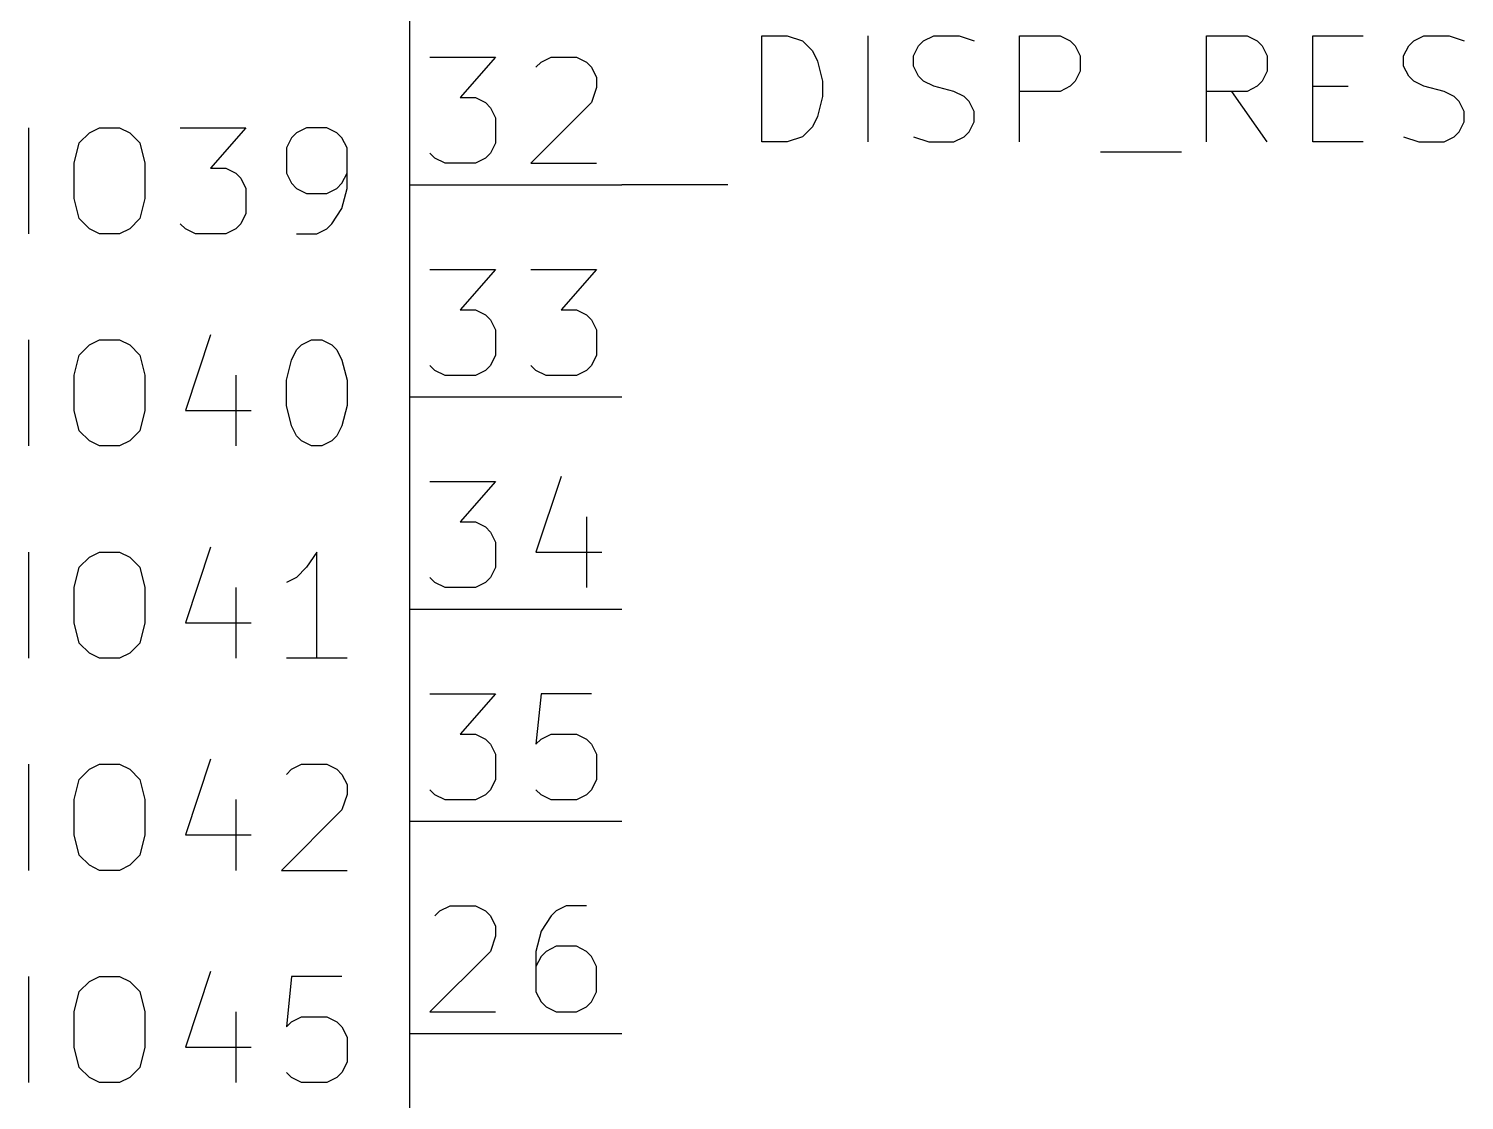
# Model space of a CAD drawing. Header units: inches. Extents: x 0.4 to 16.1, y -11.3 to -0.4.
# Drawn here: x 9.77 to 10.447, y -3.332 to -2.826 of the extents above; entities that cross this region are included whole.
import ezdxf

# ---------------------------------------------------------------- set-up
doc = ezdxf.new("R2010")
doc.units = ezdxf.units.IN
doc.header["$MEASUREMENT"] = 0
for name, color, linetype in [('GREENSIXTYFIVE', 129, 'CONTINUOUS'), ('LIGHTGREEN', 92, 'CONTINUOUS'), ('LIGHTRED', 12, 'CONTINUOUS'), ('RED', 14, 'CONTINUOUS'), ('REDSIX', 19, 'CONTINUOUS'), ('WHITE', 250, 'CONTINUOUS')]:
    doc.layers.add(name, color=color, linetype=linetype)

msp = doc.modelspace()

# ---------------------------------------------------------------- linework, layer by layer
at = {"layer": 'GREENSIXTYFIVE', "linetype": 'CONTINUOUS'}
for p, q in [((9.77047, -2.92313), (9.77047, -2.87313)), ((9.77047, -2.92313), (9.77047, -2.87313)), ((9.79905, -2.87551), (9.80381, -2.87313)), ((9.79905, -2.87551), (9.80381, -2.87313)), ((9.80381, -2.87313), (9.81333, -2.87313)), ((9.80381, -2.87313), (9.81333, -2.87313)), ((9.81333, -2.87313), (9.81809, -2.87551)), ((9.81333, -2.87313), (9.81809, -2.87551)), ((9.84191, -2.87313), (9.87286, -2.87313)), ((9.84191, -2.87313), (9.87286, -2.87313)), ((9.87286, -2.87313), (9.85619, -2.89218)), ((9.87286, -2.87313), (9.85619, -2.89218)), ((9.90143, -2.87313), (9.89667, -2.87551)), ((9.90143, -2.87313), (9.89667, -2.87551)), ((9.91095, -2.87313), (9.90143, -2.87313)), ((9.91095, -2.87313), (9.90143, -2.87313)), ((9.91571, -2.87551), (9.91095, -2.87313)), ((9.91571, -2.87551), (9.91095, -2.87313)), ((9.79191, -2.8898), (9.79428, -2.88028)), ((9.79191, -2.8898), (9.79428, -2.88028)), ((9.79428, -2.88028), (9.79905, -2.87551)), ((9.79428, -2.88028), (9.79905, -2.87551)), ((9.81809, -2.87551), (9.82285, -2.88028)), ((9.81809, -2.87551), (9.82285, -2.88028)), ((9.82285, -2.88028), (9.82524, -2.8898)), ((9.82285, -2.88028), (9.82524, -2.8898)), ((9.89428, -2.87789), (9.89191, -2.88265)), ((9.89428, -2.87789), (9.89191, -2.88265)), ((9.89667, -2.87551), (9.89428, -2.87789)), ((9.89667, -2.87551), (9.89428, -2.87789)), ((9.91809, -2.87789), (9.91571, -2.87551)), ((9.91809, -2.87789), (9.91571, -2.87551)), ((9.92048, -2.88265), (9.91809, -2.87789)), ((9.92048, -2.88265), (9.91809, -2.87789)), ((9.89191, -2.88265), (9.89191, -2.89456)), ((9.89191, -2.88265), (9.89191, -2.89456)), ((9.92048, -2.9017), (9.92048, -2.88265)), ((9.92048, -2.9017), (9.92048, -2.88265)), ((9.79191, -2.90646), (9.79191, -2.8898)), ((9.79191, -2.90646), (9.79191, -2.8898)), ((9.82524, -2.8898), (9.82524, -2.90646)), ((9.82524, -2.8898), (9.82524, -2.90646)), ((9.85619, -2.89218), (9.86333, -2.89218)), ((9.85619, -2.89218), (9.86333, -2.89218)), ((9.86333, -2.89218), (9.86809, -2.89456)), ((9.86333, -2.89218), (9.86809, -2.89456)), ((9.86809, -2.89456), (9.87048, -2.89694)), ((9.86809, -2.89456), (9.87048, -2.89694)), ((9.89191, -2.89456), (9.89428, -2.89932)), ((9.89191, -2.89456), (9.89428, -2.89932)), ((9.91809, -2.89932), (9.92048, -2.89456)), ((9.91809, -2.89932), (9.92048, -2.89456)), ((9.87048, -2.89694), (9.87286, -2.9017)), ((9.87048, -2.89694), (9.87286, -2.9017)), ((9.87286, -2.9017), (9.87286, -2.91361)), ((9.87286, -2.9017), (9.87286, -2.91361)), ((9.89428, -2.89932), (9.89667, -2.9017)), ((9.89428, -2.89932), (9.89667, -2.9017)), ((9.89667, -2.9017), (9.90143, -2.90408)), ((9.89667, -2.9017), (9.90143, -2.90408)), ((9.91095, -2.90408), (9.91571, -2.9017)), ((9.91095, -2.90408), (9.91571, -2.9017)), ((9.91571, -2.9017), (9.91809, -2.89932)), ((9.91571, -2.9017), (9.91809, -2.89932)), ((9.91809, -2.91122), (9.92048, -2.9017)), ((9.91809, -2.91122), (9.92048, -2.9017)), ((9.79428, -2.91599), (9.79191, -2.90646)), ((9.79428, -2.91599), (9.79191, -2.90646)), ((9.82524, -2.90646), (9.82285, -2.91599)), ((9.82524, -2.90646), (9.82285, -2.91599)), ((9.90143, -2.90408), (9.91095, -2.90408)), ((9.90143, -2.90408), (9.91095, -2.90408)), ((9.87286, -2.91361), (9.87048, -2.91837)), ((9.87286, -2.91361), (9.87048, -2.91837)), ((9.91333, -2.91837), (9.91809, -2.91122)), ((9.91333, -2.91837), (9.91809, -2.91122)), ((9.79905, -2.92075), (9.79428, -2.91599)), ((9.79905, -2.92075), (9.79428, -2.91599)), ((9.80381, -2.92313), (9.79905, -2.92075)), ((9.80381, -2.92313), (9.79905, -2.92075)), ((9.81809, -2.92075), (9.81333, -2.92313)), ((9.81809, -2.92075), (9.81333, -2.92313)), ((9.82285, -2.91599), (9.81809, -2.92075)), ((9.82285, -2.91599), (9.81809, -2.92075)), ((9.84429, -2.92075), (9.84191, -2.91837)), ((9.84429, -2.92075), (9.84191, -2.91837)), ((9.84905, -2.92313), (9.84429, -2.92075)), ((9.84905, -2.92313), (9.84429, -2.92075)), ((9.86809, -2.92075), (9.86333, -2.92313)), ((9.86809, -2.92075), (9.86333, -2.92313)), ((9.87048, -2.91837), (9.86809, -2.92075)), ((9.87048, -2.91837), (9.86809, -2.92075)), ((9.90619, -2.92313), (9.91095, -2.92075)), ((9.90619, -2.92313), (9.91095, -2.92075)), ((9.91095, -2.92075), (9.91333, -2.91837)), ((9.91095, -2.92075), (9.91333, -2.91837)), ((9.81333, -2.92313), (9.80381, -2.92313)), ((9.81333, -2.92313), (9.80381, -2.92313)), ((9.86333, -2.92313), (9.84905, -2.92313)), ((9.86333, -2.92313), (9.84905, -2.92313)), ((9.89667, -2.92313), (9.90619, -2.92313)), ((9.89667, -2.92313), (9.90619, -2.92313)), ((9.77047, -3.02313), (9.77047, -2.97313)), ((9.77047, -3.02313), (9.77047, -2.97313)), ((9.79428, -2.98028), (9.79905, -2.97551)), ((9.79428, -2.98028), (9.79905, -2.97551)), ((9.79905, -2.97551), (9.80381, -2.97313)), ((9.79905, -2.97551), (9.80381, -2.97313)), ((9.80381, -2.97313), (9.81333, -2.97313)), ((9.80381, -2.97313), (9.81333, -2.97313)), ((9.81333, -2.97313), (9.81809, -2.97551)), ((9.81333, -2.97313), (9.81809, -2.97551)), ((9.81809, -2.97551), (9.82285, -2.98028)), ((9.81809, -2.97551), (9.82285, -2.98028)), ((9.85619, -2.97075), (9.84429, -3.00646)), ((9.85619, -2.97075), (9.84429, -3.00646)), ((9.89667, -2.97789), (9.89905, -2.97551)), ((9.89667, -2.97789), (9.89905, -2.97551)), ((9.89905, -2.97551), (9.90381, -2.97313)), ((9.89905, -2.97551), (9.90381, -2.97313)), ((9.90381, -2.97313), (9.90857, -2.97313)), ((9.90381, -2.97313), (9.90857, -2.97313)), ((9.90857, -2.97313), (9.91333, -2.97551)), ((9.90857, -2.97313), (9.91333, -2.97551)), ((9.91333, -2.97551), (9.91571, -2.97789)), ((9.91333, -2.97551), (9.91571, -2.97789)), ((9.79191, -2.9898), (9.79428, -2.98028)), ((9.79191, -2.9898), (9.79428, -2.98028)), ((9.82285, -2.98028), (9.82524, -2.9898)), ((9.82285, -2.98028), (9.82524, -2.9898)), ((9.89191, -2.99218), (9.89428, -2.98265)), ((9.89191, -2.99218), (9.89428, -2.98265)), ((9.89428, -2.98265), (9.89667, -2.97789)), ((9.89428, -2.98265), (9.89667, -2.97789)), ((9.91571, -2.97789), (9.91809, -2.98265)), ((9.91571, -2.97789), (9.91809, -2.98265)), ((9.91809, -2.98265), (9.92048, -2.99218)), ((9.91809, -2.98265), (9.92048, -2.99218)), ((9.79191, -3.00646), (9.79191, -2.9898)), ((9.79191, -3.00646), (9.79191, -2.9898)), ((9.82524, -2.9898), (9.82524, -3.00646)), ((9.82524, -2.9898), (9.82524, -3.00646)), ((9.86809, -2.9898), (9.86809, -3.02313)), ((9.86809, -2.9898), (9.86809, -3.02313)), ((9.89191, -3.00408), (9.89191, -2.99218)), ((9.89191, -3.00408), (9.89191, -2.99218)), ((9.92048, -2.99218), (9.92048, -3.00408)), ((9.92048, -2.99218), (9.92048, -3.00408)), ((9.79428, -3.01599), (9.79191, -3.00646)), ((9.79428, -3.01599), (9.79191, -3.00646)), ((9.82524, -3.00646), (9.82285, -3.01599)), ((9.82524, -3.00646), (9.82285, -3.01599)), ((9.84429, -3.00646), (9.87524, -3.00646)), ((9.84429, -3.00646), (9.87524, -3.00646)), ((9.89428, -3.01361), (9.89191, -3.00408)), ((9.89428, -3.01361), (9.89191, -3.00408)), ((9.92048, -3.00408), (9.91809, -3.01361)), ((9.92048, -3.00408), (9.91809, -3.01361)), ((9.79905, -3.02075), (9.79428, -3.01599)), ((9.79905, -3.02075), (9.79428, -3.01599)), ((9.82285, -3.01599), (9.81809, -3.02075)), ((9.82285, -3.01599), (9.81809, -3.02075)), ((9.89667, -3.01837), (9.89428, -3.01361)), ((9.89667, -3.01837), (9.89428, -3.01361)), ((9.91809, -3.01361), (9.91571, -3.01837)), ((9.91809, -3.01361), (9.91571, -3.01837)), ((9.80381, -3.02313), (9.79905, -3.02075)), ((9.80381, -3.02313), (9.79905, -3.02075)), ((9.81333, -3.02313), (9.80381, -3.02313)), ((9.81333, -3.02313), (9.80381, -3.02313)), ((9.81809, -3.02075), (9.81333, -3.02313)), ((9.81809, -3.02075), (9.81333, -3.02313)), ((9.89905, -3.02075), (9.89667, -3.01837)), ((9.89905, -3.02075), (9.89667, -3.01837)), ((9.90381, -3.02313), (9.89905, -3.02075)), ((9.90381, -3.02313), (9.89905, -3.02075)), ((9.90857, -3.02313), (9.90381, -3.02313)), ((9.90857, -3.02313), (9.90381, -3.02313)), ((9.91333, -3.02075), (9.90857, -3.02313)), ((9.91333, -3.02075), (9.90857, -3.02313)), ((9.91571, -3.01837), (9.91333, -3.02075)), ((9.91571, -3.01837), (9.91333, -3.02075)), ((9.85619, -3.07075), (9.84429, -3.10646)), ((9.85619, -3.07075), (9.84429, -3.10646)), ((9.77047, -3.12313), (9.77047, -3.07313)), ((9.77047, -3.12313), (9.77047, -3.07313)), ((9.79428, -3.08028), (9.79905, -3.07551)), ((9.79428, -3.08028), (9.79905, -3.07551)), ((9.79905, -3.07551), (9.80381, -3.07313)), ((9.79905, -3.07551), (9.80381, -3.07313)), ((9.80381, -3.07313), (9.81333, -3.07313)), ((9.80381, -3.07313), (9.81333, -3.07313)), ((9.81333, -3.07313), (9.81809, -3.07551)), ((9.81333, -3.07313), (9.81809, -3.07551)), ((9.81809, -3.07551), (9.82285, -3.08028)), ((9.81809, -3.07551), (9.82285, -3.08028)), ((9.90619, -3.07313), (9.90143, -3.08028)), ((9.90619, -3.07313), (9.90143, -3.08028)), ((9.90619, -3.12313), (9.90619, -3.07313)), ((9.90619, -3.12313), (9.90619, -3.07313)), ((9.79191, -3.0898), (9.79428, -3.08028)), ((9.79191, -3.0898), (9.79428, -3.08028)), ((9.82285, -3.08028), (9.82524, -3.0898)), ((9.82285, -3.08028), (9.82524, -3.0898)), ((9.90143, -3.08028), (9.89667, -3.08504)), ((9.90143, -3.08028), (9.89667, -3.08504)), ((9.79191, -3.10646), (9.79191, -3.0898)), ((9.79191, -3.10646), (9.79191, -3.0898)), ((9.82524, -3.0898), (9.82524, -3.10646)), ((9.82524, -3.0898), (9.82524, -3.10646)), ((9.86809, -3.0898), (9.86809, -3.12313)), ((9.86809, -3.0898), (9.86809, -3.12313)), ((9.89667, -3.08504), (9.89191, -3.08742)), ((9.89667, -3.08504), (9.89191, -3.08742)), ((9.79428, -3.11599), (9.79191, -3.10646)), ((9.79428, -3.11599), (9.79191, -3.10646)), ((9.82524, -3.10646), (9.82285, -3.11599)), ((9.82524, -3.10646), (9.82285, -3.11599)), ((9.84429, -3.10646), (9.87524, -3.10646)), ((9.84429, -3.10646), (9.87524, -3.10646)), ((9.79905, -3.12075), (9.79428, -3.11599)), ((9.79905, -3.12075), (9.79428, -3.11599)), ((9.82285, -3.11599), (9.81809, -3.12075)), ((9.82285, -3.11599), (9.81809, -3.12075)), ((9.80381, -3.12313), (9.79905, -3.12075)), ((9.80381, -3.12313), (9.79905, -3.12075)), ((9.81333, -3.12313), (9.80381, -3.12313)), ((9.81333, -3.12313), (9.80381, -3.12313)), ((9.81809, -3.12075), (9.81333, -3.12313)), ((9.81809, -3.12075), (9.81333, -3.12313)), ((9.92048, -3.12313), (9.89191, -3.12313)), ((9.92048, -3.12313), (9.89191, -3.12313)), ((9.85619, -3.17075), (9.84429, -3.20646)), ((9.85619, -3.17075), (9.84429, -3.20646)), ((9.77047, -3.22313), (9.77047, -3.17313)), ((9.77047, -3.22313), (9.77047, -3.17313)), ((9.79428, -3.18028), (9.79905, -3.17551)), ((9.79428, -3.18028), (9.79905, -3.17551)), ((9.79905, -3.17551), (9.80381, -3.17313)), ((9.79905, -3.17551), (9.80381, -3.17313)), ((9.80381, -3.17313), (9.81333, -3.17313)), ((9.80381, -3.17313), (9.81333, -3.17313)), ((9.81333, -3.17313), (9.81809, -3.17551)), ((9.81333, -3.17313), (9.81809, -3.17551)), ((9.81809, -3.17551), (9.82285, -3.18028)), ((9.81809, -3.17551), (9.82285, -3.18028)), ((9.89191, -3.17789), (9.89428, -3.17551)), ((9.89191, -3.17789), (9.89428, -3.17551)), ((9.89428, -3.17551), (9.89905, -3.17313)), ((9.89428, -3.17551), (9.89905, -3.17313)), ((9.89905, -3.17313), (9.91095, -3.17313)), ((9.89905, -3.17313), (9.91095, -3.17313)), ((9.91095, -3.17313), (9.91571, -3.17551)), ((9.91095, -3.17313), (9.91571, -3.17551)), ((9.91571, -3.17551), (9.91809, -3.17789)), ((9.91571, -3.17551), (9.91809, -3.17789)), ((9.91809, -3.17789), (9.92048, -3.18265)), ((9.91809, -3.17789), (9.92048, -3.18265)), ((9.79191, -3.1898), (9.79428, -3.18028)), ((9.79191, -3.1898), (9.79428, -3.18028)), ((9.82285, -3.18028), (9.82524, -3.1898)), ((9.82285, -3.18028), (9.82524, -3.1898)), ((9.92048, -3.18265), (9.92048, -3.18742)), ((9.92048, -3.18265), (9.92048, -3.18742)), ((9.79191, -3.20646), (9.79191, -3.1898)), ((9.79191, -3.20646), (9.79191, -3.1898)), ((9.82524, -3.1898), (9.82524, -3.20646)), ((9.82524, -3.1898), (9.82524, -3.20646)), ((9.86809, -3.1898), (9.86809, -3.22313)), ((9.86809, -3.1898), (9.86809, -3.22313)), ((9.92048, -3.18742), (9.91809, -3.19456)), ((9.92048, -3.18742), (9.91809, -3.19456)), ((9.91809, -3.19456), (9.88952, -3.22313)), ((9.91809, -3.19456), (9.88952, -3.22313)), ((9.79428, -3.21599), (9.79191, -3.20646)), ((9.79428, -3.21599), (9.79191, -3.20646)), ((9.82524, -3.20646), (9.82285, -3.21599)), ((9.82524, -3.20646), (9.82285, -3.21599)), ((9.84429, -3.20646), (9.87524, -3.20646)), ((9.84429, -3.20646), (9.87524, -3.20646)), ((9.79905, -3.22075), (9.79428, -3.21599)), ((9.79905, -3.22075), (9.79428, -3.21599)), ((9.82285, -3.21599), (9.81809, -3.22075)), ((9.82285, -3.21599), (9.81809, -3.22075)), ((9.80381, -3.22313), (9.79905, -3.22075)), ((9.80381, -3.22313), (9.79905, -3.22075)), ((9.81333, -3.22313), (9.80381, -3.22313)), ((9.81333, -3.22313), (9.80381, -3.22313)), ((9.81809, -3.22075), (9.81333, -3.22313)), ((9.81809, -3.22075), (9.81333, -3.22313)), ((9.88952, -3.22313), (9.92048, -3.22313)), ((9.88952, -3.22313), (9.92048, -3.22313)), ((9.77047, -3.32313), (9.77047, -3.27313)), ((9.77047, -3.32313), (9.77047, -3.27313)), ((9.79905, -3.27551), (9.80381, -3.27313)), ((9.79905, -3.27551), (9.80381, -3.27313)), ((9.80381, -3.27313), (9.81333, -3.27313)), ((9.80381, -3.27313), (9.81333, -3.27313)), ((9.81333, -3.27313), (9.81809, -3.27551)), ((9.81333, -3.27313), (9.81809, -3.27551)), ((9.85619, -3.27075), (9.84429, -3.30646)), ((9.85619, -3.27075), (9.84429, -3.30646)), ((9.89428, -3.27313), (9.89191, -3.29694)), ((9.89428, -3.27313), (9.89191, -3.29694)), ((9.91809, -3.27313), (9.89428, -3.27313)), ((9.91809, -3.27313), (9.89428, -3.27313)), ((9.79191, -3.2898), (9.79428, -3.28028)), ((9.79191, -3.2898), (9.79428, -3.28028)), ((9.79428, -3.28028), (9.79905, -3.27551)), ((9.79428, -3.28028), (9.79905, -3.27551)), ((9.81809, -3.27551), (9.82285, -3.28028)), ((9.81809, -3.27551), (9.82285, -3.28028)), ((9.82285, -3.28028), (9.82524, -3.2898)), ((9.82285, -3.28028), (9.82524, -3.2898)), ((9.79191, -3.30646), (9.79191, -3.2898)), ((9.79191, -3.30646), (9.79191, -3.2898)), ((9.82524, -3.2898), (9.82524, -3.30646)), ((9.82524, -3.2898), (9.82524, -3.30646)), ((9.86809, -3.2898), (9.86809, -3.32313)), ((9.86809, -3.2898), (9.86809, -3.32313)), ((9.89428, -3.29456), (9.89905, -3.29218)), ((9.89428, -3.29456), (9.89905, -3.29218)), ((9.89905, -3.29218), (9.91095, -3.29218)), ((9.89905, -3.29218), (9.91095, -3.29218)), ((9.91095, -3.29218), (9.91571, -3.29456)), ((9.91095, -3.29218), (9.91571, -3.29456)), ((9.89191, -3.29694), (9.89428, -3.29456)), ((9.89191, -3.29694), (9.89428, -3.29456)), ((9.91571, -3.29456), (9.91809, -3.29694)), ((9.91571, -3.29456), (9.91809, -3.29694)), ((9.91809, -3.29694), (9.92048, -3.3017)), ((9.91809, -3.29694), (9.92048, -3.3017)), ((9.79428, -3.31599), (9.79191, -3.30646)), ((9.79428, -3.31599), (9.79191, -3.30646)), ((9.82524, -3.30646), (9.82285, -3.31599)), ((9.82524, -3.30646), (9.82285, -3.31599)), ((9.84429, -3.30646), (9.87524, -3.30646)), ((9.84429, -3.30646), (9.87524, -3.30646)), ((9.92048, -3.3017), (9.92048, -3.31361)), ((9.92048, -3.3017), (9.92048, -3.31361)), ((9.92048, -3.31361), (9.91809, -3.31837)), ((9.92048, -3.31361), (9.91809, -3.31837)), ((9.79905, -3.32075), (9.79428, -3.31599)), ((9.79905, -3.32075), (9.79428, -3.31599)), ((9.80381, -3.32313), (9.79905, -3.32075)), ((9.80381, -3.32313), (9.79905, -3.32075)), ((9.81809, -3.32075), (9.81333, -3.32313)), ((9.81809, -3.32075), (9.81333, -3.32313)), ((9.82285, -3.31599), (9.81809, -3.32075)), ((9.82285, -3.31599), (9.81809, -3.32075)), ((9.89428, -3.32075), (9.89191, -3.31837)), ((9.89428, -3.32075), (9.89191, -3.31837)), ((9.89905, -3.32313), (9.89428, -3.32075)), ((9.89905, -3.32313), (9.89428, -3.32075)), ((9.91571, -3.32075), (9.91095, -3.32313)), ((9.91571, -3.32075), (9.91095, -3.32313)), ((9.91809, -3.31837), (9.91571, -3.32075)), ((9.91809, -3.31837), (9.91571, -3.32075)), ((9.81333, -3.32313), (9.80381, -3.32313)), ((9.81333, -3.32313), (9.80381, -3.32313)), ((9.91095, -3.32313), (9.89905, -3.32313)), ((9.91095, -3.32313), (9.89905, -3.32313))]:
    msp.add_line(p, q, dxfattribs=at)
at = {"layer": 'LIGHTGREEN', "linetype": 'CONTINUOUS'}
msp.add_line((10.1, -2.9), (10.05, -2.9), dxfattribs=at)
at = {"layer": 'LIGHTRED', "linetype": 'CONTINUOUS'}
for p, q in [((9.95952, -2.83988), (9.99048, -2.83988)), ((9.95952, -2.83988), (9.99048, -2.83988)), ((9.99048, -2.83988), (9.97381, -2.85893)), ((9.99048, -2.83988), (9.97381, -2.85893)), ((10.0119, -2.84226), (10.01667, -2.83988)), ((10.0119, -2.84226), (10.01667, -2.83988)), ((10.01667, -2.83988), (10.02857, -2.83988)), ((10.01667, -2.83988), (10.02857, -2.83988)), ((10.02857, -2.83988), (10.03333, -2.84226)), ((10.02857, -2.83988), (10.03333, -2.84226)), ((10.00952, -2.84464), (10.0119, -2.84226)), ((10.00952, -2.84464), (10.0119, -2.84226)), ((10.03333, -2.84226), (10.03571, -2.84464)), ((10.03333, -2.84226), (10.03571, -2.84464)), ((10.03571, -2.84464), (10.03809, -2.8494)), ((10.03571, -2.84464), (10.03809, -2.8494)), ((10.03809, -2.85417), (10.03571, -2.86131)), ((10.03809, -2.85417), (10.03571, -2.86131)), ((10.03809, -2.8494), (10.03809, -2.85417)), ((10.03809, -2.8494), (10.03809, -2.85417)), ((9.97381, -2.85893), (9.98095, -2.85893)), ((9.97381, -2.85893), (9.98095, -2.85893)), ((9.98095, -2.85893), (9.98571, -2.86131)), ((9.98095, -2.85893), (9.98571, -2.86131)), ((9.98571, -2.86131), (9.98809, -2.86369)), ((9.98571, -2.86131), (9.98809, -2.86369)), ((10.03571, -2.86131), (10.00714, -2.88988)), ((10.03571, -2.86131), (10.00714, -2.88988)), ((9.98809, -2.86369), (9.99048, -2.86845)), ((9.98809, -2.86369), (9.99048, -2.86845)), ((9.99048, -2.86845), (9.99048, -2.88035)), ((9.99048, -2.86845), (9.99048, -2.88035)), ((9.99048, -2.88035), (9.98809, -2.88512)), ((9.99048, -2.88035), (9.98809, -2.88512)), ((9.96191, -2.8875), (9.95952, -2.88512)), ((9.96191, -2.8875), (9.95952, -2.88512)), ((9.96667, -2.88988), (9.96191, -2.8875)), ((9.96667, -2.88988), (9.96191, -2.8875)), ((9.98571, -2.8875), (9.98095, -2.88988)), ((9.98571, -2.8875), (9.98095, -2.88988)), ((9.98809, -2.88512), (9.98571, -2.8875)), ((9.98809, -2.88512), (9.98571, -2.8875)), ((9.98095, -2.88988), (9.96667, -2.88988)), ((9.98095, -2.88988), (9.96667, -2.88988)), ((10.00714, -2.88988), (10.03809, -2.88988)), ((10.00714, -2.88988), (10.03809, -2.88988)), ((9.95952, -2.93988), (9.99048, -2.93988)), ((9.95952, -2.93988), (9.99048, -2.93988)), ((9.99048, -2.93988), (9.97381, -2.95893)), ((9.99048, -2.93988), (9.97381, -2.95893)), ((10.00714, -2.93988), (10.03809, -2.93988)), ((10.00714, -2.93988), (10.03809, -2.93988)), ((10.03809, -2.93988), (10.02143, -2.95893)), ((10.03809, -2.93988), (10.02143, -2.95893)), ((9.97381, -2.95893), (9.98095, -2.95893)), ((9.97381, -2.95893), (9.98095, -2.95893)), ((9.98095, -2.95893), (9.98571, -2.96131)), ((9.98095, -2.95893), (9.98571, -2.96131)), ((9.98571, -2.96131), (9.98809, -2.96369)), ((9.98571, -2.96131), (9.98809, -2.96369)), ((10.02143, -2.95893), (10.02857, -2.95893)), ((10.02143, -2.95893), (10.02857, -2.95893)), ((10.02857, -2.95893), (10.03333, -2.96131)), ((10.02857, -2.95893), (10.03333, -2.96131)), ((10.03333, -2.96131), (10.03571, -2.96369)), ((10.03333, -2.96131), (10.03571, -2.96369)), ((9.98809, -2.96369), (9.99048, -2.96845)), ((9.98809, -2.96369), (9.99048, -2.96845)), ((9.99048, -2.96845), (9.99048, -2.98035)), ((9.99048, -2.96845), (9.99048, -2.98035)), ((10.03571, -2.96369), (10.03809, -2.96845)), ((10.03571, -2.96369), (10.03809, -2.96845)), ((10.03809, -2.96845), (10.03809, -2.98035)), ((10.03809, -2.96845), (10.03809, -2.98035)), ((9.99048, -2.98035), (9.98809, -2.98512)), ((9.99048, -2.98035), (9.98809, -2.98512)), ((10.03809, -2.98035), (10.03571, -2.98512)), ((10.03809, -2.98035), (10.03571, -2.98512)), ((9.96191, -2.9875), (9.95952, -2.98512)), ((9.96191, -2.9875), (9.95952, -2.98512)), ((9.96667, -2.98988), (9.96191, -2.9875)), ((9.96667, -2.98988), (9.96191, -2.9875)), ((9.98095, -2.98988), (9.96667, -2.98988)), ((9.98095, -2.98988), (9.96667, -2.98988)), ((9.98571, -2.9875), (9.98095, -2.98988)), ((9.98571, -2.9875), (9.98095, -2.98988)), ((9.98809, -2.98512), (9.98571, -2.9875)), ((9.98809, -2.98512), (9.98571, -2.9875)), ((10.00952, -2.9875), (10.00714, -2.98512)), ((10.00952, -2.9875), (10.00714, -2.98512)), ((10.01428, -2.98988), (10.00952, -2.9875)), ((10.01428, -2.98988), (10.00952, -2.9875)), ((10.02857, -2.98988), (10.01428, -2.98988)), ((10.02857, -2.98988), (10.01428, -2.98988)), ((10.03333, -2.9875), (10.02857, -2.98988)), ((10.03333, -2.9875), (10.02857, -2.98988)), ((10.03571, -2.98512), (10.03333, -2.9875)), ((10.03571, -2.98512), (10.03333, -2.9875)), ((9.95952, -3.03988), (9.99048, -3.03988)), ((9.95952, -3.03988), (9.99048, -3.03988)), ((9.99048, -3.03988), (9.97381, -3.05893)), ((9.99048, -3.03988), (9.97381, -3.05893)), ((10.02143, -3.0375), (10.00952, -3.07321)), ((10.02143, -3.0375), (10.00952, -3.07321)), ((10.03333, -3.05655), (10.03333, -3.08988)), ((10.03333, -3.05655), (10.03333, -3.08988)), ((9.97381, -3.05893), (9.98095, -3.05893)), ((9.97381, -3.05893), (9.98095, -3.05893)), ((9.98095, -3.05893), (9.98571, -3.06131)), ((9.98095, -3.05893), (9.98571, -3.06131)), ((9.98571, -3.06131), (9.98809, -3.06369)), ((9.98571, -3.06131), (9.98809, -3.06369)), ((9.98809, -3.06369), (9.99048, -3.06845)), ((9.98809, -3.06369), (9.99048, -3.06845)), ((9.99048, -3.06845), (9.99048, -3.08035)), ((9.99048, -3.06845), (9.99048, -3.08035)), ((10.00952, -3.07321), (10.04047, -3.07321)), ((10.00952, -3.07321), (10.04047, -3.07321)), ((9.99048, -3.08035), (9.98809, -3.08512)), ((9.99048, -3.08035), (9.98809, -3.08512)), ((9.96191, -3.0875), (9.95952, -3.08512)), ((9.96191, -3.0875), (9.95952, -3.08512)), ((9.96667, -3.08988), (9.96191, -3.0875)), ((9.96667, -3.08988), (9.96191, -3.0875)), ((9.98095, -3.08988), (9.96667, -3.08988)), ((9.98095, -3.08988), (9.96667, -3.08988)), ((9.98571, -3.0875), (9.98095, -3.08988)), ((9.98571, -3.0875), (9.98095, -3.08988)), ((9.98809, -3.08512), (9.98571, -3.0875)), ((9.98809, -3.08512), (9.98571, -3.0875)), ((9.95952, -3.13988), (9.99048, -3.13988)), ((9.95952, -3.13988), (9.99048, -3.13988)), ((9.99048, -3.13988), (9.97381, -3.15893)), ((9.99048, -3.13988), (9.97381, -3.15893)), ((10.0119, -3.13988), (10.00952, -3.16369)), ((10.0119, -3.13988), (10.00952, -3.16369)), ((10.03571, -3.13988), (10.0119, -3.13988)), ((10.03571, -3.13988), (10.0119, -3.13988)), ((9.97381, -3.15893), (9.98095, -3.15893)), ((9.97381, -3.15893), (9.98095, -3.15893)), ((9.98095, -3.15893), (9.98571, -3.16131)), ((9.98095, -3.15893), (9.98571, -3.16131)), ((10.0119, -3.16131), (10.01667, -3.15893)), ((10.0119, -3.16131), (10.01667, -3.15893)), ((10.01667, -3.15893), (10.02857, -3.15893)), ((10.01667, -3.15893), (10.02857, -3.15893)), ((10.02857, -3.15893), (10.03333, -3.16131)), ((10.02857, -3.15893), (10.03333, -3.16131)), ((9.98571, -3.16131), (9.98809, -3.16369)), ((9.98571, -3.16131), (9.98809, -3.16369)), ((9.98809, -3.16369), (9.99048, -3.16845)), ((9.98809, -3.16369), (9.99048, -3.16845)), ((10.00952, -3.16369), (10.0119, -3.16131)), ((10.00952, -3.16369), (10.0119, -3.16131)), ((10.03333, -3.16131), (10.03571, -3.16369)), ((10.03333, -3.16131), (10.03571, -3.16369)), ((10.03571, -3.16369), (10.03809, -3.16845)), ((10.03571, -3.16369), (10.03809, -3.16845)), ((9.99048, -3.16845), (9.99048, -3.18035)), ((9.99048, -3.16845), (9.99048, -3.18035)), ((10.03809, -3.16845), (10.03809, -3.18035)), ((10.03809, -3.16845), (10.03809, -3.18035)), ((9.96191, -3.1875), (9.95952, -3.18512)), ((9.96191, -3.1875), (9.95952, -3.18512)), ((9.98809, -3.18512), (9.98571, -3.1875)), ((9.98809, -3.18512), (9.98571, -3.1875)), ((9.99048, -3.18035), (9.98809, -3.18512)), ((9.99048, -3.18035), (9.98809, -3.18512)), ((10.0119, -3.1875), (10.00952, -3.18512)), ((10.0119, -3.1875), (10.00952, -3.18512)), ((10.03571, -3.18512), (10.03333, -3.1875)), ((10.03571, -3.18512), (10.03333, -3.1875)), ((10.03809, -3.18035), (10.03571, -3.18512)), ((10.03809, -3.18035), (10.03571, -3.18512)), ((9.96667, -3.18988), (9.96191, -3.1875)), ((9.96667, -3.18988), (9.96191, -3.1875)), ((9.98095, -3.18988), (9.96667, -3.18988)), ((9.98095, -3.18988), (9.96667, -3.18988)), ((9.98571, -3.1875), (9.98095, -3.18988)), ((9.98571, -3.1875), (9.98095, -3.18988)), ((10.01667, -3.18988), (10.0119, -3.1875)), ((10.01667, -3.18988), (10.0119, -3.1875)), ((10.02857, -3.18988), (10.01667, -3.18988)), ((10.02857, -3.18988), (10.01667, -3.18988)), ((10.03333, -3.1875), (10.02857, -3.18988)), ((10.03333, -3.1875), (10.02857, -3.18988)), ((9.96428, -3.24226), (9.96905, -3.23988)), ((9.96428, -3.24226), (9.96905, -3.23988)), ((9.96905, -3.23988), (9.98095, -3.23988)), ((9.96905, -3.23988), (9.98095, -3.23988)), ((9.98095, -3.23988), (9.98571, -3.24226)), ((9.98095, -3.23988), (9.98571, -3.24226)), ((10.02381, -3.23988), (10.01905, -3.24226)), ((10.02381, -3.23988), (10.01905, -3.24226)), ((10.03333, -3.23988), (10.02381, -3.23988)), ((10.03333, -3.23988), (10.02381, -3.23988)), ((9.96191, -3.24464), (9.96428, -3.24226)), ((9.96191, -3.24464), (9.96428, -3.24226)), ((9.98571, -3.24226), (9.98809, -3.24464)), ((9.98571, -3.24226), (9.98809, -3.24464)), ((9.98809, -3.24464), (9.99048, -3.2494)), ((9.98809, -3.24464), (9.99048, -3.2494)), ((10.01667, -3.24464), (10.0119, -3.25178)), ((10.01667, -3.24464), (10.0119, -3.25178)), ((10.01905, -3.24226), (10.01667, -3.24464)), ((10.01905, -3.24226), (10.01667, -3.24464)), ((9.99048, -3.2494), (9.99048, -3.25417)), ((9.99048, -3.2494), (9.99048, -3.25417)), ((10.0119, -3.25178), (10.00952, -3.26131)), ((10.0119, -3.25178), (10.00952, -3.26131)), ((9.99048, -3.25417), (9.98809, -3.26131)), ((9.99048, -3.25417), (9.98809, -3.26131)), ((10.01905, -3.25893), (10.01428, -3.26131)), ((10.01905, -3.25893), (10.01428, -3.26131)), ((10.02857, -3.25893), (10.01905, -3.25893)), ((10.02857, -3.25893), (10.01905, -3.25893)), ((10.03333, -3.26131), (10.02857, -3.25893)), ((10.03333, -3.26131), (10.02857, -3.25893)), ((9.98809, -3.26131), (9.95952, -3.28988)), ((9.98809, -3.26131), (9.95952, -3.28988)), ((10.00952, -3.26131), (10.00952, -3.28035)), ((10.00952, -3.26131), (10.00952, -3.28035)), ((10.0119, -3.26369), (10.00952, -3.26845)), ((10.0119, -3.26369), (10.00952, -3.26845)), ((10.01428, -3.26131), (10.0119, -3.26369)), ((10.01428, -3.26131), (10.0119, -3.26369)), ((10.03571, -3.26369), (10.03333, -3.26131)), ((10.03571, -3.26369), (10.03333, -3.26131)), ((10.03809, -3.26845), (10.03571, -3.26369)), ((10.03809, -3.26845), (10.03571, -3.26369)), ((10.03809, -3.28035), (10.03809, -3.26845)), ((10.03809, -3.28035), (10.03809, -3.26845)), ((10.00952, -3.28035), (10.0119, -3.28512)), ((10.00952, -3.28035), (10.0119, -3.28512)), ((10.03571, -3.28512), (10.03809, -3.28035)), ((10.03571, -3.28512), (10.03809, -3.28035)), ((10.0119, -3.28512), (10.01428, -3.2875)), ((10.0119, -3.28512), (10.01428, -3.2875)), ((10.01428, -3.2875), (10.01905, -3.28988)), ((10.01428, -3.2875), (10.01905, -3.28988)), ((10.02857, -3.28988), (10.03333, -3.2875)), ((10.02857, -3.28988), (10.03333, -3.2875)), ((10.03333, -3.2875), (10.03571, -3.28512)), ((10.03333, -3.2875), (10.03571, -3.28512)), ((9.95952, -3.28988), (9.99048, -3.28988)), ((9.95952, -3.28988), (9.99048, -3.28988)), ((10.01905, -3.28988), (10.02857, -3.28988)), ((10.01905, -3.28988), (10.02857, -3.28988))]:
    msp.add_line(p, q, dxfattribs=at)
at = {"layer": 'RED', "linetype": 'CONTINUOUS'}
for p, q in [((9.95, -3.7), (9.95, -1.7)), ((9.95, -2.9), (10.05, -2.9)), ((9.95, -2.9), (10.05, -2.9)), ((9.95, -3), (10.05, -3)), ((9.95, -3), (10.05, -3)), ((9.95, -3.1), (10.05, -3.1)), ((9.95, -3.1), (10.05, -3.1)), ((9.95, -3.2), (10.05, -3.2)), ((9.95, -3.2), (10.05, -3.2)), ((9.95, -3.3), (10.05, -3.3)), ((9.95, -3.3), (10.05, -3.3))]:
    msp.add_line(p, q, dxfattribs=at)
at = {"layer": 'REDSIX', "linetype": 'CONTINUOUS'}
for p, q in [((10.11601, -2.8798), (10.11601, -2.8298)), ((10.11601, -2.8298), (10.12792, -2.8298)), ((10.12792, -2.8298), (10.13506, -2.83218)), ((10.13506, -2.83218), (10.13982, -2.83694)), ((10.16601, -2.8798), (10.16601, -2.8298)), ((10.18982, -2.83456), (10.1922, -2.83218)), ((10.1922, -2.83218), (10.19697, -2.8298)), ((10.19697, -2.8298), (10.20887, -2.8298)), ((10.20887, -2.8298), (10.21602, -2.83218)), ((10.23744, -2.8798), (10.23744, -2.8298)), ((10.23744, -2.8298), (10.25649, -2.8298)), ((10.25649, -2.8298), (10.26125, -2.83218)), ((10.26125, -2.83218), (10.26363, -2.83456)), ((10.32554, -2.8798), (10.32554, -2.8298)), ((10.32554, -2.8298), (10.34458, -2.8298)), ((10.34458, -2.8298), (10.34935, -2.83218)), ((10.34935, -2.83218), (10.35173, -2.83456)), ((10.37554, -2.8798), (10.37554, -2.8298)), ((10.37554, -2.8298), (10.39935, -2.8298)), ((10.42077, -2.83456), (10.42315, -2.83218)), ((10.42315, -2.83218), (10.42792, -2.8298)), ((10.42792, -2.8298), (10.43982, -2.8298)), ((10.43982, -2.8298), (10.44696, -2.83218)), ((10.13982, -2.83694), (10.1422, -2.8417)), ((10.18744, -2.83932), (10.18982, -2.83456)), ((10.18744, -2.84409), (10.18744, -2.83932)), ((10.26363, -2.83456), (10.26601, -2.83932)), ((10.26601, -2.83932), (10.26601, -2.84647)), ((10.35173, -2.83456), (10.35411, -2.83932)), ((10.35411, -2.83932), (10.35411, -2.84647)), ((10.41839, -2.83932), (10.42077, -2.83456)), ((10.41839, -2.84409), (10.41839, -2.83932)), ((10.1422, -2.8417), (10.14458, -2.85123)), ((10.18982, -2.84885), (10.18744, -2.84409)), ((10.26601, -2.84647), (10.26363, -2.85123)), ((10.35411, -2.84647), (10.35173, -2.85123)), ((10.42077, -2.84885), (10.41839, -2.84409)), ((10.14458, -2.85123), (10.14458, -2.85837)), ((10.1922, -2.85123), (10.18982, -2.84885)), ((10.19697, -2.85361), (10.1922, -2.85123)), ((10.20649, -2.85599), (10.19697, -2.85361)), ((10.26125, -2.85361), (10.25649, -2.85599)), ((10.26363, -2.85123), (10.26125, -2.85361)), ((10.34935, -2.85361), (10.34458, -2.85599)), ((10.35173, -2.85123), (10.34935, -2.85361)), ((10.37554, -2.85361), (10.3922, -2.85361)), ((10.42315, -2.85123), (10.42077, -2.84885)), ((10.42792, -2.85361), (10.42315, -2.85123)), ((10.43744, -2.85599), (10.42792, -2.85361)), ((10.14458, -2.85837), (10.1422, -2.86789)), ((10.21125, -2.85837), (10.20649, -2.85599)), ((10.21363, -2.86075), (10.21125, -2.85837)), ((10.21602, -2.86552), (10.21363, -2.86075)), ((10.25649, -2.85599), (10.23744, -2.85599)), ((10.34458, -2.85599), (10.32554, -2.85599)), ((10.35411, -2.8798), (10.33744, -2.85599)), ((10.4422, -2.85837), (10.43744, -2.85599)), ((10.44458, -2.86075), (10.4422, -2.85837)), ((10.44696, -2.86552), (10.44458, -2.86075)), ((10.1422, -2.86789), (10.13982, -2.87266)), ((10.21602, -2.87028), (10.21602, -2.86552)), ((10.44696, -2.87028), (10.44696, -2.86552)), ((10.13982, -2.87266), (10.13506, -2.87742)), ((10.21125, -2.87742), (10.21363, -2.87504)), ((10.21363, -2.87504), (10.21602, -2.87028)), ((10.4422, -2.87742), (10.44458, -2.87504)), ((10.44458, -2.87504), (10.44696, -2.87028)), ((10.12792, -2.8798), (10.11601, -2.8798)), ((10.13506, -2.87742), (10.12792, -2.8798)), ((10.18744, -2.87742), (10.19459, -2.8798)), ((10.19459, -2.8798), (10.20649, -2.8798)), ((10.20649, -2.8798), (10.21125, -2.87742)), ((10.39935, -2.8798), (10.37554, -2.8798)), ((10.41839, -2.87742), (10.42554, -2.8798)), ((10.42554, -2.8798), (10.43744, -2.8798)), ((10.43744, -2.8798), (10.4422, -2.87742)), ((10.27554, -2.88456), (10.31363, -2.88456))]:
    msp.add_line(p, q, dxfattribs=at)
at = {"layer": 'WHITE', "linetype": 'CONTINUOUS'}
msp.add_line((9.95, -3.7), (9.95, -1.7), dxfattribs=at)

doc.saveas('drawing.dxf')
